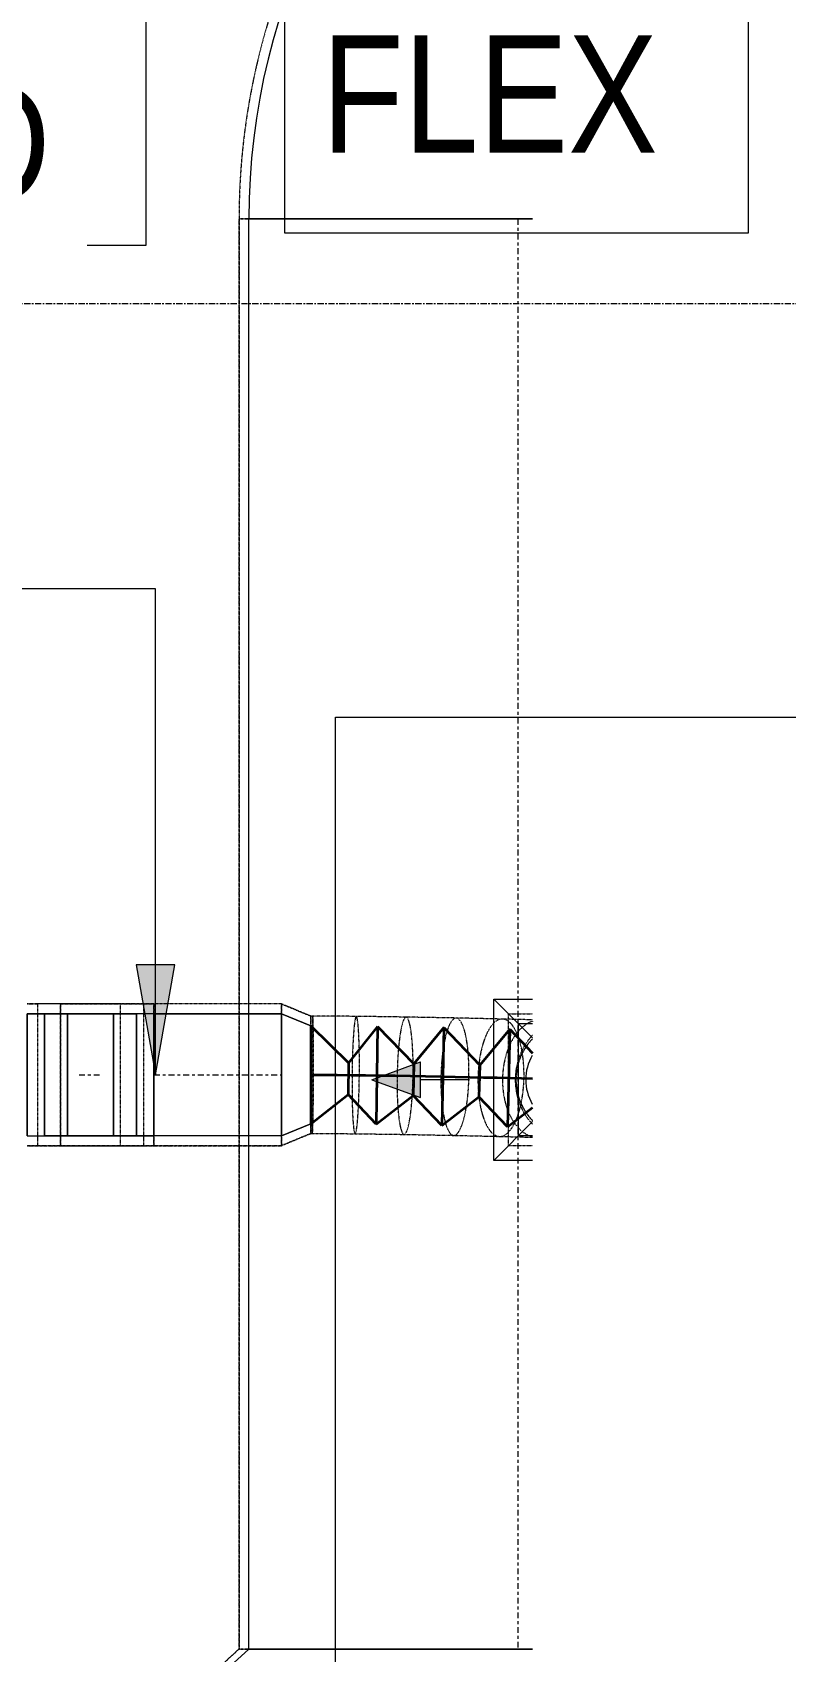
# Model space of a CAD drawing. Header units: inches. Extents: x -83664 to 20107, y -47222 to 19398.
# Drawn here: x 15244 to 16784, y -12521 to -9210 of the extents above; entities that cross this region are included whole.
import ezdxf

# ---------------------------------------------------------------- set-up
doc = ezdxf.new("R2010")
doc.units = ezdxf.units.IN
doc.header["$MEASUREMENT"] = 0
for name, pattern in [('Center', [29.999999, 12, -6, 6, -6]), ('Grid Line', [22.225, 12.7, -3.175, 3.175, -3.175]), ('Hidden 0_50', [1.0584, 0.5292, -0.5292])]:
    doc.linetypes.add(name, pattern=pattern)
for name, color, linetype, lineweight in [('A-DETL-GENF', 7, 'Continuous', 9), ('G-ANNO-TEXT', 7, 'Continuous', 9), ('M-HVAC-CDFF', 7, 'Continuous', 9), ('M-HVAC-DUCT-CNTR', 7, 'Center', 9), ('M-HVAC-DUCT-IDEN', 7, 'Continuous', 18), ('S-GRID', 7, 'Continuous', 9)]:
    doc.layers.add(name, color=color, linetype=linetype, lineweight=lineweight)
doc.layers.add('M-HVAC-DUCT', color=7, linetype='Continuous', lineweight=9, true_color=0xffe97f)
doc.layers.add('M-HVAC-DUCT-PATT', color=7, linetype='Continuous', lineweight=35, true_color=0x007f00)
doc.styles.add('Arial Narrow_21', font='ARIALN.TTF', dxfattribs={"height": 240})

# ---------------------------------------------------------------- blocks, each defined once
blk = doc.blocks.new('GCE-AT-Supply Air Rectangular Diffuser - 230x230-V30-FIRST FLOOR AC CONDITIONING LAYOUT - PART A')
at = {"layer": 'A-DETL-GENF', "true_color": 0xff7f00}
blk.add_hatch(color=30, dxfattribs=at).paths.add_polyline_path([(-315, -36.4), (-315, 36.4), (-415, 0)])
at = {"layer": 'A-DETL-GENF', "color": 30, "true_color": 0xff7f00}
for p, q in [((-165, 165), (-85.8, 85.8)), ((-165, -165), (-165, 165)), ((-165, 165), (-85.8, 165)), ((-415, 0), (-315, 36.4)), ((-315, -36.4), (-315, 36.4)), ((-415, 0), (-315, -36.4)), ((-215, 0), (-315, 0)), ((-165, -165), (-85.8, -85.8)), ((-85.8, -165), (-165, -165))]:
    blk.add_line(p, q, dxfattribs=at)
blk = doc.blocks.new('M_Rectangular to Round Transition - Angle - 45 Degree-V31-FIRST FLOOR AC CONDITIONING LAYOUT - PART A')
at = {"layer": 'M-HVAC-DUCT', "color": 30, "true_color": 0xff7f00}
for p, q in [((167694.4, 87135.5), (167723.6, 87135.5)), ((167694.4, 86905.5), (167694.4, 87135.5)), ((167723.6, 86905.5), (167694.4, 86905.5))]:
    blk.add_line(p, q, dxfattribs=at)
for start, end in [(150.1672, 180), (180, 209.8328)]:
    blk.add_arc((167809.4, 87020.5), 100, start, end, dxfattribs=at)
blk = doc.blocks.new('M_Rectangular Elbow - Radius - 0_75 W-8634364-FIRST FLOOR AC CONDITIONING LAYOUT - PART A')
at = {"layer": 'M-HVAC-DUCT', "color": 30, "true_color": 0xff7f00}
for p, q in [((-30.6, 825), (550, 825)), ((550, 825), (-30.6, 825))]:
    blk.add_line(p, q, dxfattribs=at)
blk.add_arc((-825, 825), 1375, 305.3306, 0, dxfattribs=at)
blk.add_arc((-825, 825), 1375, 305.3306, 0, dxfattribs=at)
blk = doc.blocks.new('M_Rectangular Transition - Length - Standard-9559358-FIRST FLOOR AC CONDITIONING LAYOUT - PART A')
at = {"layer": 'M-HVAC-DUCT', "color": 30, "true_color": 0xff7f00}
for p, q in [((0, 30.6), (0, -550)), ((0, -550), (0, 30.6)), ((375, -960), (375, 30.6)), ((375, 30.6), (375, -960)), ((0, -550), (375, -960)), ((375, -960), (0, -550))]:
    blk.add_line(p, q, dxfattribs=at)
blk = doc.blocks.new('M_Rectangular Elbow - Radius - 0_75 W-9559372-FIRST FLOOR AC CONDITIONING LAYOUT - PART A')
at = {"layer": 'M-HVAC-DUCT', "color": 30, "true_color": 0xff7f00}
for p, q in [((166689.6, 87155.5), (166689.6, 86905.5)), ((166689.6, 86905.5), (166689.6, 87155.5)), ((166725, 87155.5), (166689.6, 87155.5)), ((166689.6, 87155.5), (166866.4, 87155.5)), ((166725, 87155.5), (166866.4, 87155.5)), ((166725, 86905.5), (166725, 87155.5)), ((166866.4, 87155.5), (166866.4, 86905.5)), ((166689.6, 86905.5), (166725, 86905.5)), ((166689.6, 86905.5), (166866.4, 86905.5)), ((166866.4, 86905.5), (166725, 86905.5))]:
    blk.add_line(p, q, dxfattribs=at)
blk = doc.blocks.new('M_Rectangular Elbow - Radius - 0_75 W-V257-FIRST FLOOR AC CONDITIONING LAYOUT - PART A')
at = {"layer": 'M-HVAC-DUCT', "color": 30, "true_color": 0xff7f00}
for p, q in [((166913.5, 87155.5), (166772.1, 87155.5)), ((166772.1, 87155.5), (166772.1, 86905.5)), ((166948.9, 87155.5), (166772.1, 87155.5)), ((166913.5, 86905.5), (166913.5, 87155.5)), ((166948.9, 87155.5), (166913.5, 87155.5)), ((166948.9, 86905.5), (166948.9, 87155.5)), ((166948.9, 87155.5), (166948.9, 86905.5)), ((166772.1, 86905.5), (166913.5, 86905.5)), ((166948.9, 86905.5), (166772.1, 86905.5)), ((166913.5, 86905.5), (166948.9, 86905.5))]:
    blk.add_line(p, q, dxfattribs=at)
blk = doc.blocks.new('M_Rectangular to Round Transition - Angle - 45 Degree-V32-FIRST FLOOR AC CONDITIONING LAYOUT - PART A')
at = {"layer": 'M-HVAC-DUCT', "color": 30, "true_color": 0xff7f00}
for p, q in [((0, 125), (60.4, 100)), ((60.4, 100), (0, 125)), ((0, 125), (0, -125)), ((0, -125), (0, 125)), ((60.4, 0), (60.4, 100)), ((60.4, 0), (60.4, 100)), ((60.4, -100), (60.4, 0)), ((60.4, -100), (60.4, 0)), ((0, -125), (60.4, -100)), ((60.4, -100), (0, -125))]:
    blk.add_line(p, q, dxfattribs=at)
blk = doc.blocks.new('TEMW-SMBZ-HO-BM-HVAC-00002_rvt-1-FIRST FLOOR AC CONDITIONING LAYOUT - PART A')
at = {"layer": 'M-HVAC-DUCT', "color": 30, "linetype": 'Hidden 0_50', "true_color": 0xff7f00}
for p, q in [((167123, 88781), (167723.6, 88781)), ((167723.6, 88781), (167123, 88781)), ((167123, 88781), (167123, 85856)), ((167123, 85856), (167123, 88781)), ((167123, 88781), (167723.6, 88781)), ((167723.6, 88781), (167123, 88781)), ((166689.6, 87175.5), (166710.8, 87175.5)), ((166880.6, 87175.5), (166689.6, 87175.5)), ((166880.6, 87175.5), (166710.8, 87175.5)), ((166710.8, 87175.5), (166710.8, 86885.5)), ((166880.6, 87175.5), (166710.8, 87175.5)), ((166710.8, 87175.5), (166710.8, 86885.5)), ((166758, 87175.5), (166710.8, 87175.5)), ((166758, 86885.5), (166758, 87175.5)), ((166758, 87175.5), (166927.7, 87175.5)), ((166948.9, 87175.5), (166758, 87175.5)), ((166758, 87175.5), (166927.7, 87175.5)), ((166758, 87175.5), (166758, 86885.5)), ((166880.6, 86885.5), (166880.6, 87175.5)), ((166880.6, 86885.5), (166880.6, 87175.5)), ((166927.7, 87175.5), (166880.6, 87175.5)), ((166927.7, 87175.5), (166927.7, 86885.5)), ((166927.7, 87175.5), (166948.9, 87175.5)), ((166927.7, 87175.5), (166927.7, 86885.5)), ((166948.9, 86885.5), (166948.9, 87175.5)), ((166948.9, 87175.5), (166948.9, 86885.5)), ((167209.7, 87175.5), (166948.9, 87175.5)), ((167209.7, 87175.5), (166948.9, 87175.5)), ((166948.9, 86885.5), (166948.9, 87175.5)), ((166948.9, 87175.5), (166948.9, 86885.5)), ((167209.7, 86885.5), (167209.7, 87175.5)), ((167209.7, 87175.5), (167209.7, 86885.5)), ((167209.7, 87175.5), (167270, 87150.5)), ((167270, 87150.5), (167209.7, 87175.5)), ((167209.7, 86885.5), (167209.7, 87175.5)), ((167209.7, 87175.5), (167209.7, 86885.5)), ((167274, 87150.5), (167270, 87150.5)), ((167270, 87150.5), (167270, 86910.5)), ((167270, 87150.5), (167270, 86910.5)), ((167270, 87030.5), (167270, 87150.5)), ((167270, 87030.5), (167270, 87150.5)), ((167362.9, 87150), (167274, 87150.5)), ((167464.7, 87148.5), (167362.9, 87150)), ((167567.1, 87146.6), (167464.7, 87148.5)), ((167661.7, 87144.4), (167567.1, 87146.6)), ((167723.6, 87142.9), (167661.7, 87144.4)), ((167674.4, 86885.5), (167674.4, 87155.5)), ((167674.4, 87155.5), (167723.6, 87155.5)), ((167270, 86910.5), (167270, 87030.5)), ((167270, 86910.5), (167270, 87030.5)), ((167209.7, 86885.5), (167270, 86910.5)), ((167270, 86910.5), (167209.7, 86885.5)), ((167270, 86910.5), (167273.2, 86910.5)), ((167273.2, 86910.5), (167360.4, 86910)), ((167360.4, 86910), (167460.7, 86908.6)), ((167460.7, 86908.6), (167562.1, 86906.6)), ((167562.1, 86906.6), (167656, 86904.5)), ((167655.9, 86904.5), (167723.6, 86902.8)), ((166689.6, 86885.5), (166880.6, 86885.5)), ((166710.8, 86885.5), (166689.6, 86885.5)), ((166710.8, 86885.5), (166880.6, 86885.5)), ((166710.8, 86885.5), (166880.6, 86885.5)), ((166758, 86885.5), (166710.8, 86885.5)), ((166927.7, 86885.5), (166758, 86885.5)), ((166927.7, 86885.5), (166758, 86885.5)), ((166758, 86885.5), (166948.9, 86885.5)), ((166880.6, 86885.5), (166927.7, 86885.5)), ((166948.9, 86885.5), (166927.7, 86885.5)), ((166948.9, 86885.5), (167209.7, 86885.5)), ((167209.7, 86885.5), (166948.9, 86885.5)), ((167723.6, 86885.5), (167674.4, 86885.5)), ((167123, 85856), (166713, 85481)), ((166713, 85481), (167123, 85856)), ((167123, 85856), (167723.6, 85856)), ((167723.6, 85856), (167123, 85856)), ((167723.6, 85856), (167123, 85856)), ((167123, 85856), (167723.6, 85856))]:
    blk.add_line(p, q, dxfattribs=at)
at = {"layer": 'M-HVAC-DUCT', "color": 30, "true_color": 0xff7f00}
for p, q in [((167723.6, 88781), (167143, 88781)), ((167143, 88781), (167723.6, 88781)), ((167143, 85856), (167143, 88781)), ((167143, 85856), (167143, 88781)), ((166725, 87155.5), (166725, 86905.5)), ((166866.4, 87155.5), (166725, 87155.5)), ((166725, 87155.5), (166772.1, 87155.5)), ((166772.1, 87155.5), (166913.5, 87155.5)), ((166772.1, 86905.5), (166772.1, 87155.5)), ((166866.4, 86905.5), (166866.4, 87155.5)), ((166913.5, 87155.5), (166866.4, 87155.5)), ((166913.5, 87155.5), (166913.5, 86905.5)), ((166948.9, 87155.5), (166948.9, 86905.5)), ((166948.9, 86905.5), (166948.9, 87155.5)), ((166948.9, 87155.5), (167209.7, 87155.5)), ((167209.7, 87155.5), (166948.9, 87155.5)), ((167209.7, 87155.5), (167209.7, 86905.5)), ((167209.7, 86905.5), (167209.7, 87155.5)), ((166725, 86905.5), (166866.4, 86905.5)), ((166772.1, 86905.5), (166725, 86905.5)), ((166913.5, 86905.5), (166772.1, 86905.5)), ((166913.5, 86905.5), (166866.4, 86905.5)), ((167209.7, 86905.5), (166948.9, 86905.5)), ((167209.7, 86905.5), (166948.9, 86905.5)), ((167723.6, 85856), (167143, 85856)), ((167143, 85856), (167723.6, 85856))]:
    blk.add_line(p, q, dxfattribs=at)
at = {"layer": 'M-HVAC-DUCT', "color": 30, "linetype": 'Hidden 0_50', "true_color": 0xff7f00}
for centre, radius, start, end in [((168518, 88781), 1395, 124.7551, 180), ((168518, 88781), 1395, 124.7551, 180), ((167809.4, 87020.5), 120, 135.8888, 224.3055), ((167809.4, 87020.5), 120, 136.3291, 180), ((167809.4, 87020.5), 120, 180, 223.6709)]:
    blk.add_arc(centre, radius, start, end, dxfattribs=at)
for points in [[(167274, 87150.5), (167273.8, 87150.5), (167273.5, 87147.8), (167273, 87135.6), (167272.5, 87116.4), (167272.1, 87091.2), (167271.9, 87061.9), (167271.7, 87030.5), (167271.7, 86999.1), (167271.8, 86969.8), (167272, 86944.7), (167272.3, 86925.4), (167272.7, 86913.3), (167273, 86910.5), (167273.2, 86910.5)], [(167273.2, 86910.5), (167273.4, 86910.5), (167273.7, 86913.3), (167274.2, 86925.4), (167274.6, 86944.7), (167275, 86969.8), (167275.3, 86999.1), (167275.4, 87030.5), (167275.5, 87061.9), (167275.4, 87091.2), (167275.2, 87116.4), (167274.8, 87135.6), (167274.4, 87147.8), (167274.1, 87150.5), (167274, 87150.5)], [(167362.9, 87150), (167362.2, 87150), (167360.9, 87147.2), (167358.9, 87135.1), (167357.2, 87115.8), (167355.7, 87090.7), (167354.6, 87061.4), (167354.1, 87030), (167354, 86998.6), (167354.5, 86969.3), (167355.4, 86944.2), (167356.8, 86924.9), (167358.5, 86912.7), (167359.8, 86910), (167360.4, 86910)], [(167360.4, 86910), (167361.1, 86910), (167362.4, 86912.7), (167364.4, 86924.8), (167366.1, 86944.1), (167367.6, 86969.3), (167368.6, 86998.5), (167369.2, 87029.9), (167369.3, 87061.4), (167368.8, 87090.6), (167367.9, 87115.8), (167366.5, 87135.1), (167364.8, 87147.2), (167363.5, 87150), (167362.9, 87150)], [(167464.7, 87148.5), (167463.3, 87148.5), (167460.4, 87145.8), (167456.2, 87133.7), (167452.4, 87114.5), (167449.4, 87089.4), (167447.3, 87060.1), (167446.2, 87028.7), (167446.2, 86997.3), (167447.4, 86968), (167449.6, 86942.8), (167452.7, 86923.5), (167456.5, 86911.4), (167459.3, 86908.6), (167460.7, 86908.6)], [(167460.7, 86908.6), (167462.2, 86908.6), (167465, 86911.3), (167469.2, 86923.4), (167473, 86942.6), (167476, 86967.7), (167478.1, 86997), (167479.2, 87028.4), (167479.2, 87059.8), (167478, 87089.1), (167475.8, 87114.2), (167472.7, 87133.6), (167468.9, 87145.7), (167466.1, 87148.5), (167464.7, 87148.5)], [(167567.1, 87146.6), (167564.6, 87146.6), (167559.5, 87143.9), (167552.3, 87131.9), (167545.9, 87112.7), (167540.8, 87087.6), (167537.3, 87058.4), (167535.7, 87027), (167536, 86995.6), (167538.3, 86966.3), (167542.4, 86941.1), (167548, 86921.7), (167554.7, 86909.5), (167559.7, 86906.7), (167562.2, 86906.6)], [(167562.2, 86906.6), (167564.7, 86906.6), (167569.7, 86909.3), (167577, 86921.3), (167583.3, 86940.5), (167588.5, 86965.6), (167592, 86994.8), (167593.6, 87026.2), (167593.2, 87057.6), (167591, 87086.9), (167586.9, 87112.1), (167581.3, 87131.5), (167574.5, 87143.7), (167569.6, 87146.5), (167567.1, 87146.6)], [(167661.6, 87144.4), (167657.4, 87144.5), (167649.2, 87141.9), (167637.5, 87130), (167627.2, 87110.9), (167619, 87085.9), (167613.6, 87056.7), (167611.3, 87025.3), (167612.2, 86993.9), (167616.3, 86964.5), (167623.3, 86939.2), (167632.7, 86919.8), (167643.9, 86907.5), (167652, 86904.6), (167656.1, 86904.5)], [(167656.1, 86904.5), (167660.2, 86904.4), (167668.4, 86907), (167680.2, 86919), (167690.5, 86938.1), (167698.6, 86963.1), (167704, 86992.3), (167706.4, 87023.6), (167705.5, 87055.1), (167701.4, 87084.4), (167694.4, 87109.7), (167685, 87129.1), (167673.8, 87141.5), (167665.7, 87144.4), (167661.6, 87144.4)]]:
    blk.add_open_spline(points, degree=3, dxfattribs=at)
for points, knots in [([(167723.5, 87140), (167722.4, 87139.7), (167714.9, 87136.9), (167701.4, 87128.4), (167685.3, 87109.4), (167672.7, 87084.5), (167664.4, 87055.4), (167661.1, 87024), (167662.9, 86992.6), (167669.8, 86963.2), (167681.2, 86937.8), (167696.4, 86918.2), (167711.2, 86907.9), (167720.6, 86904.6), (167723.6, 86903.9)], [0.0685342, 0.0685342, 0.0685342, 0.0685342, 0.0833333, 0.1666667, 0.25, 0.3333333, 0.4166667, 0.5, 0.5833333, 0.6666667, 0.75, 0.8333333, 0.9166667, 0.9559561, 0.9559561, 0.9559561, 0.9559561]), ([(167723.3, 87111.2), (167722.1, 87110), (167714.4, 87101.7), (167702.1, 87083.7), (167691.2, 87054.7), (167686.9, 87023.3), (167689.7, 86991.9), (167699.3, 86962.4), (167711.7, 86942.2), (167720.6, 86932.3), (167723.1, 86929.8)], [0.2355687, 0.2355687, 0.2355687, 0.2355687, 0.25, 0.3333333, 0.4166667, 0.5, 0.5833333, 0.6666667, 0.75, 0.7812113, 0.7812113, 0.7812113, 0.7812113]), ([(167723.2, 87104.1), (167717, 87097.6), (167705, 87082.2), (167692.9, 87054.6), (167688, 87023.3), (167691.4, 86991.8), (167702.9, 86962.3), (167715.6, 86944.9), (167723.2, 86937), (167723.5, 86936.7)], [0.2622319, 0.2622319, 0.2622319, 0.2622319, 0.3333333, 0.4166667, 0.5, 0.5833333, 0.6666667, 0.75, 0.7534361, 0.7534361, 0.7534361, 0.7534361])]:
    blk.add_open_spline(points, degree=3, knots=knots, dxfattribs=at)
at = {"layer": 'M-HVAC-DUCT-CNTR', "color": 30, "true_color": 0xff7f00}
for p, q in [((167693, 88781), (167693, 85856)), ((166795.7, 87030.5), (166842.8, 87030.5)), ((166948.9, 87030.5), (167209.7, 87030.5))]:
    blk.add_line(p, q, dxfattribs=at)
at = {"layer": 'M-HVAC-DUCT-CNTR', "color": 30, "linetype": 'Continuous', "lineweight": 35, "true_color": 0xff7f00}
blk.add_open_spline([(167270, 87030.5), (167404.8, 87030.5), (167609, 87025.8), (167723.6, 87022.9)], degree=3, dxfattribs=at)
at = {"layer": 'M-HVAC-DUCT-PATT', "color": 30, "true_color": 0xff7f00}
for p, q in [((167270, 87130.5), (167346.8, 87055.1)), ((167270, 87130.5), (167270, 86930.5)), ((167270, 87130.5), (167270, 86930.5)), ((167406.1, 87129.4), (167346.8, 87055.1)), ((167406.1, 87129.4), (167403.4, 86929.5)), ((167406.1, 87129.4), (167403.4, 86929.5)), ((167406.1, 87129.4), (167480.3, 87053.2)), ((167541.7, 87127.1), (167480.3, 87053.2)), ((167541.7, 87127.1), (167537.7, 86927.1)), ((167541.7, 87127.1), (167537.7, 86927.1)), ((167541.7, 87127.1), (167615.3, 87050.5)), ((167677, 87124.1), (167615.3, 87050.5)), ((167677, 87124.1), (167672.1, 86924.1)), ((167677, 87124.1), (167672.1, 86924.1)), ((167677, 87124.1), (167723.6, 87075)), ((167346.8, 87055.1), (167346.1, 86990)), ((167480.3, 87053.2), (167479.1, 86988.1)), ((167615.3, 87050.5), (167613.8, 86985.4)), ((167270, 86930.5), (167346.1, 86990)), ((167403.4, 86929.5), (167346.1, 86990)), ((167403.4, 86929.5), (167479.1, 86988.1)), ((167537.7, 86927.1), (167479.1, 86988.1)), ((167537.7, 86927.1), (167613.8, 86985.4)), ((167672.1, 86924.1), (167613.8, 86985.4)), ((167672.1, 86924.1), (167723.6, 86963.3))]:
    blk.add_line(p, q, dxfattribs=at)
at = {"layer": 'M-HVAC-CDFF', "color": 6, "linetype": 'Hidden 0_50', "lineweight": 9, "true_color": 0xff00ff}
blk.add_blockref('GCE-AT-Supply Air Rectangular Diffuser - 230x230-V30-FIRST FLOOR AC CONDITIONING LAYOUT - PART A', (167809.4, 87020.5), dxfattribs=at)
at = {"layer": 'M-HVAC-DUCT', "color": 6, "linetype": 'Hidden 0_50', "lineweight": 9, "true_color": 0xff00ff}
for name, p, rotation in [('M_Rectangular Elbow - Radius - 0_75 W-8634364-FIRST FLOOR AC CONDITIONING LAYOUT - PART A', (167693, 89606), 180), ('M_Rectangular Transition - Length - Standard-9559358-FIRST FLOOR AC CONDITIONING LAYOUT - PART A', (167693, 85856), 270)]:
    blk.add_blockref(name, p, dxfattribs=dict(at, rotation=rotation))
for name, p in [('M_Rectangular Elbow - Radius - 0_75 W-9559372-FIRST FLOOR AC CONDITIONING LAYOUT - PART A', (0, 0)), ('M_Rectangular Elbow - Radius - 0_75 W-V257-FIRST FLOOR AC CONDITIONING LAYOUT - PART A', (0, 0)), ('M_Rectangular to Round Transition - Angle - 45 Degree-V32-FIRST FLOOR AC CONDITIONING LAYOUT - PART A', (167209.7, 87030.5)), ('M_Rectangular to Round Transition - Angle - 45 Degree-V31-FIRST FLOOR AC CONDITIONING LAYOUT - PART A', (0, 0))]:
    blk.add_blockref(name, p, dxfattribs=at)
blk = doc.blocks.new('TEMW-SMBZ-HO-BM-HVAC-00002_rvt-2-FIRST FLOOR AC CONDITIONING LAYOUT - PART A')
at = {"layer": 'M-HVAC-DUCT', "color": 30, "linetype": 'Hidden 0_50', "true_color": 0xff7f00}
for p, q in [((167123, 88781), (167723.6, 88781)), ((167723.6, 88781), (167123, 88781)), ((167123, 88781), (167123, 85856)), ((167123, 85856), (167123, 88781)), ((167123, 88781), (167723.6, 88781)), ((167723.6, 88781), (167123, 88781)), ((166689.6, 87175.5), (166710.8, 87175.5)), ((166880.6, 87175.5), (166689.6, 87175.5)), ((166880.6, 87175.5), (166710.8, 87175.5)), ((166710.8, 87175.5), (166710.8, 86885.5)), ((166880.6, 87175.5), (166710.8, 87175.5)), ((166710.8, 87175.5), (166710.8, 86885.5)), ((166758, 87175.5), (166710.8, 87175.5)), ((166758, 86885.5), (166758, 87175.5)), ((166758, 87175.5), (166927.7, 87175.5)), ((166948.9, 87175.5), (166758, 87175.5)), ((166758, 87175.5), (166927.7, 87175.5)), ((166758, 87175.5), (166758, 86885.5)), ((166880.6, 86885.5), (166880.6, 87175.5)), ((166880.6, 86885.5), (166880.6, 87175.5)), ((166927.7, 87175.5), (166880.6, 87175.5)), ((166927.7, 87175.5), (166927.7, 86885.5)), ((166927.7, 87175.5), (166948.9, 87175.5)), ((166927.7, 87175.5), (166927.7, 86885.5)), ((166948.9, 86885.5), (166948.9, 87175.5)), ((166948.9, 87175.5), (166948.9, 86885.5)), ((167209.7, 87175.5), (166948.9, 87175.5)), ((167209.7, 87175.5), (166948.9, 87175.5)), ((166948.9, 86885.5), (166948.9, 87175.5)), ((166948.9, 87175.5), (166948.9, 86885.5)), ((167209.7, 86885.5), (167209.7, 87175.5)), ((167209.7, 87175.5), (167209.7, 86885.5)), ((167209.7, 87175.5), (167270, 87150.5)), ((167270, 87150.5), (167209.7, 87175.5)), ((167209.7, 86885.5), (167209.7, 87175.5)), ((167209.7, 87175.5), (167209.7, 86885.5)), ((167274, 87150.5), (167270, 87150.5)), ((167270, 87150.5), (167270, 86910.5)), ((167270, 87150.5), (167270, 86910.5)), ((167270, 87030.5), (167270, 87150.5)), ((167270, 87030.5), (167270, 87150.5)), ((167362.9, 87150), (167274, 87150.5)), ((167464.7, 87148.5), (167362.9, 87150)), ((167567.1, 87146.6), (167464.7, 87148.5)), ((167661.7, 87144.4), (167567.1, 87146.6)), ((167723.6, 87142.9), (167661.7, 87144.4)), ((167674.4, 86885.5), (167674.4, 87155.5)), ((167674.4, 87155.5), (167723.6, 87155.5)), ((167270, 86910.5), (167270, 87030.5)), ((167270, 86910.5), (167270, 87030.5)), ((167209.7, 86885.5), (167270, 86910.5)), ((167270, 86910.5), (167209.7, 86885.5)), ((167270, 86910.5), (167273.2, 86910.5)), ((167273.2, 86910.5), (167360.4, 86910)), ((167360.4, 86910), (167460.7, 86908.6)), ((167460.7, 86908.6), (167562.1, 86906.6)), ((167562.1, 86906.6), (167656, 86904.5)), ((167655.9, 86904.5), (167723.6, 86902.8)), ((166689.6, 86885.5), (166880.6, 86885.5)), ((166710.8, 86885.5), (166689.6, 86885.5)), ((166710.8, 86885.5), (166880.6, 86885.5)), ((166710.8, 86885.5), (166880.6, 86885.5)), ((166758, 86885.5), (166710.8, 86885.5)), ((166927.7, 86885.5), (166758, 86885.5)), ((166927.7, 86885.5), (166758, 86885.5)), ((166758, 86885.5), (166948.9, 86885.5)), ((166880.6, 86885.5), (166927.7, 86885.5)), ((166948.9, 86885.5), (166927.7, 86885.5)), ((166948.9, 86885.5), (167209.7, 86885.5)), ((167209.7, 86885.5), (166948.9, 86885.5)), ((167723.6, 86885.5), (167674.4, 86885.5)), ((167123, 85856), (166713, 85481)), ((166713, 85481), (167123, 85856)), ((167123, 85856), (167723.6, 85856)), ((167723.6, 85856), (167123, 85856)), ((167723.6, 85856), (167123, 85856)), ((167123, 85856), (167723.6, 85856))]:
    blk.add_line(p, q, dxfattribs=at)
at = {"layer": 'M-HVAC-DUCT', "color": 30, "true_color": 0xff7f00}
for p, q in [((167723.6, 88781), (167143, 88781)), ((167143, 88781), (167723.6, 88781)), ((167143, 85856), (167143, 88781)), ((167143, 85856), (167143, 88781)), ((166725, 87155.5), (166725, 86905.5)), ((166866.4, 87155.5), (166725, 87155.5)), ((166725, 87155.5), (166772.1, 87155.5)), ((166772.1, 87155.5), (166913.5, 87155.5)), ((166772.1, 86905.5), (166772.1, 87155.5)), ((166866.4, 86905.5), (166866.4, 87155.5)), ((166913.5, 87155.5), (166866.4, 87155.5)), ((166913.5, 87155.5), (166913.5, 86905.5)), ((166948.9, 87155.5), (166948.9, 86905.5)), ((166948.9, 86905.5), (166948.9, 87155.5)), ((166948.9, 87155.5), (167209.7, 87155.5)), ((167209.7, 87155.5), (166948.9, 87155.5)), ((167209.7, 87155.5), (167209.7, 86905.5)), ((167209.7, 86905.5), (167209.7, 87155.5)), ((166725, 86905.5), (166866.4, 86905.5)), ((166772.1, 86905.5), (166725, 86905.5)), ((166913.5, 86905.5), (166772.1, 86905.5)), ((166913.5, 86905.5), (166866.4, 86905.5)), ((167209.7, 86905.5), (166948.9, 86905.5)), ((167209.7, 86905.5), (166948.9, 86905.5)), ((167723.6, 85856), (167143, 85856)), ((167143, 85856), (167723.6, 85856))]:
    blk.add_line(p, q, dxfattribs=at)
at = {"layer": 'M-HVAC-DUCT', "color": 30, "linetype": 'Hidden 0_50', "true_color": 0xff7f00}
for centre, radius, start, end in [((168518, 88781), 1395, 124.7551, 180), ((168518, 88781), 1395, 124.7551, 180), ((167809.4, 87020.5), 120, 135.8888, 224.3055), ((167809.4, 87020.5), 120, 136.3291, 180), ((167809.4, 87020.5), 120, 180, 223.6709)]:
    blk.add_arc(centre, radius, start, end, dxfattribs=at)
for points in [[(167274, 87150.5), (167273.8, 87150.5), (167273.5, 87147.8), (167273, 87135.6), (167272.5, 87116.4), (167272.1, 87091.2), (167271.9, 87061.9), (167271.7, 87030.5), (167271.7, 86999.1), (167271.8, 86969.8), (167272, 86944.7), (167272.3, 86925.4), (167272.7, 86913.3), (167273, 86910.5), (167273.2, 86910.5)], [(167273.2, 86910.5), (167273.4, 86910.5), (167273.7, 86913.3), (167274.2, 86925.4), (167274.6, 86944.7), (167275, 86969.8), (167275.3, 86999.1), (167275.4, 87030.5), (167275.5, 87061.9), (167275.4, 87091.2), (167275.2, 87116.4), (167274.8, 87135.6), (167274.4, 87147.8), (167274.1, 87150.5), (167274, 87150.5)], [(167362.9, 87150), (167362.2, 87150), (167360.9, 87147.2), (167358.9, 87135.1), (167357.2, 87115.8), (167355.7, 87090.7), (167354.6, 87061.4), (167354.1, 87030), (167354, 86998.6), (167354.5, 86969.3), (167355.4, 86944.2), (167356.8, 86924.9), (167358.5, 86912.7), (167359.8, 86910), (167360.4, 86910)], [(167360.4, 86910), (167361.1, 86910), (167362.4, 86912.7), (167364.4, 86924.8), (167366.1, 86944.1), (167367.6, 86969.3), (167368.6, 86998.5), (167369.2, 87029.9), (167369.3, 87061.4), (167368.8, 87090.6), (167367.9, 87115.8), (167366.5, 87135.1), (167364.8, 87147.2), (167363.5, 87150), (167362.9, 87150)], [(167464.7, 87148.5), (167463.3, 87148.5), (167460.4, 87145.8), (167456.2, 87133.7), (167452.4, 87114.5), (167449.4, 87089.4), (167447.3, 87060.1), (167446.2, 87028.7), (167446.2, 86997.3), (167447.4, 86968), (167449.6, 86942.8), (167452.7, 86923.5), (167456.5, 86911.4), (167459.3, 86908.6), (167460.7, 86908.6)], [(167460.7, 86908.6), (167462.2, 86908.6), (167465, 86911.3), (167469.2, 86923.4), (167473, 86942.6), (167476, 86967.7), (167478.1, 86997), (167479.2, 87028.4), (167479.2, 87059.8), (167478, 87089.1), (167475.8, 87114.2), (167472.7, 87133.6), (167468.9, 87145.7), (167466.1, 87148.5), (167464.7, 87148.5)], [(167567.1, 87146.6), (167564.6, 87146.6), (167559.5, 87143.9), (167552.3, 87131.9), (167545.9, 87112.7), (167540.8, 87087.6), (167537.3, 87058.4), (167535.7, 87027), (167536, 86995.6), (167538.3, 86966.3), (167542.4, 86941.1), (167548, 86921.7), (167554.7, 86909.5), (167559.7, 86906.7), (167562.2, 86906.6)], [(167562.2, 86906.6), (167564.7, 86906.6), (167569.7, 86909.3), (167577, 86921.3), (167583.3, 86940.5), (167588.5, 86965.6), (167592, 86994.8), (167593.6, 87026.2), (167593.2, 87057.6), (167591, 87086.9), (167586.9, 87112.1), (167581.3, 87131.5), (167574.5, 87143.7), (167569.6, 87146.5), (167567.1, 87146.6)], [(167661.6, 87144.4), (167657.4, 87144.5), (167649.2, 87141.9), (167637.5, 87130), (167627.2, 87110.9), (167619, 87085.9), (167613.6, 87056.7), (167611.3, 87025.3), (167612.2, 86993.9), (167616.3, 86964.5), (167623.3, 86939.2), (167632.7, 86919.8), (167643.9, 86907.5), (167652, 86904.6), (167656.1, 86904.5)], [(167656.1, 86904.5), (167660.2, 86904.4), (167668.4, 86907), (167680.2, 86919), (167690.5, 86938.1), (167698.6, 86963.1), (167704, 86992.3), (167706.4, 87023.6), (167705.5, 87055.1), (167701.4, 87084.4), (167694.4, 87109.7), (167685, 87129.1), (167673.8, 87141.5), (167665.7, 87144.4), (167661.6, 87144.4)]]:
    blk.add_open_spline(points, degree=3, dxfattribs=at)
for points, knots in [([(167723.5, 87140), (167722.4, 87139.7), (167714.9, 87136.9), (167701.4, 87128.4), (167685.3, 87109.4), (167672.7, 87084.5), (167664.4, 87055.4), (167661.1, 87024), (167662.9, 86992.6), (167669.8, 86963.2), (167681.2, 86937.8), (167696.4, 86918.2), (167711.2, 86907.9), (167720.6, 86904.6), (167723.6, 86903.9)], [0.0685342, 0.0685342, 0.0685342, 0.0685342, 0.0833333, 0.1666667, 0.25, 0.3333333, 0.4166667, 0.5, 0.5833333, 0.6666667, 0.75, 0.8333333, 0.9166667, 0.9559561, 0.9559561, 0.9559561, 0.9559561]), ([(167723.3, 87111.2), (167722.1, 87110), (167714.4, 87101.7), (167702.1, 87083.7), (167691.2, 87054.7), (167686.9, 87023.3), (167689.7, 86991.9), (167699.3, 86962.4), (167711.7, 86942.2), (167720.6, 86932.3), (167723.1, 86929.8)], [0.2355687, 0.2355687, 0.2355687, 0.2355687, 0.25, 0.3333333, 0.4166667, 0.5, 0.5833333, 0.6666667, 0.75, 0.7812113, 0.7812113, 0.7812113, 0.7812113]), ([(167723.2, 87104.1), (167717, 87097.6), (167705, 87082.2), (167692.9, 87054.6), (167688, 87023.3), (167691.4, 86991.8), (167702.9, 86962.3), (167715.6, 86944.9), (167723.2, 86937), (167723.5, 86936.7)], [0.2622319, 0.2622319, 0.2622319, 0.2622319, 0.3333333, 0.4166667, 0.5, 0.5833333, 0.6666667, 0.75, 0.7534361, 0.7534361, 0.7534361, 0.7534361])]:
    blk.add_open_spline(points, degree=3, knots=knots, dxfattribs=at)
at = {"layer": 'M-HVAC-DUCT-CNTR', "color": 30, "true_color": 0xff7f00}
for p, q in [((167693, 88781), (167693, 85856)), ((166795.7, 87030.5), (166842.8, 87030.5)), ((166948.9, 87030.5), (167209.7, 87030.5))]:
    blk.add_line(p, q, dxfattribs=at)
at = {"layer": 'M-HVAC-DUCT-CNTR', "color": 30, "linetype": 'Continuous', "lineweight": 35, "true_color": 0xff7f00}
blk.add_open_spline([(167270, 87030.5), (167404.8, 87030.5), (167609, 87025.8), (167723.6, 87022.9)], degree=3, dxfattribs=at)
at = {"layer": 'M-HVAC-DUCT-PATT', "color": 30, "true_color": 0xff7f00}
for p, q in [((167270, 87130.5), (167346.8, 87055.1)), ((167270, 87130.5), (167270, 86930.5)), ((167270, 87130.5), (167270, 86930.5)), ((167406.1, 87129.4), (167346.8, 87055.1)), ((167406.1, 87129.4), (167403.4, 86929.5)), ((167406.1, 87129.4), (167403.4, 86929.5)), ((167406.1, 87129.4), (167480.3, 87053.2)), ((167541.7, 87127.1), (167480.3, 87053.2)), ((167541.7, 87127.1), (167537.7, 86927.1)), ((167541.7, 87127.1), (167537.7, 86927.1)), ((167541.7, 87127.1), (167615.3, 87050.5)), ((167677, 87124.1), (167615.3, 87050.5)), ((167677, 87124.1), (167672.1, 86924.1)), ((167677, 87124.1), (167672.1, 86924.1)), ((167677, 87124.1), (167723.6, 87075)), ((167346.8, 87055.1), (167346.1, 86990)), ((167480.3, 87053.2), (167479.1, 86988.1)), ((167615.3, 87050.5), (167613.8, 86985.4)), ((167270, 86930.5), (167346.1, 86990)), ((167403.4, 86929.5), (167346.1, 86990)), ((167403.4, 86929.5), (167479.1, 86988.1)), ((167537.7, 86927.1), (167479.1, 86988.1)), ((167537.7, 86927.1), (167613.8, 86985.4)), ((167672.1, 86924.1), (167613.8, 86985.4)), ((167672.1, 86924.1), (167723.6, 86963.3))]:
    blk.add_line(p, q, dxfattribs=at)
at = {"layer": 'M-HVAC-CDFF', "color": 6, "linetype": 'Hidden 0_50', "lineweight": 9, "true_color": 0xff00ff}
blk.add_blockref('GCE-AT-Supply Air Rectangular Diffuser - 230x230-V30-FIRST FLOOR AC CONDITIONING LAYOUT - PART A', (167809.4, 87020.5), dxfattribs=at)
at = {"layer": 'M-HVAC-DUCT', "color": 6, "linetype": 'Hidden 0_50', "lineweight": 9, "true_color": 0xff00ff}
for name, p, rotation in [('M_Rectangular Elbow - Radius - 0_75 W-8634364-FIRST FLOOR AC CONDITIONING LAYOUT - PART A', (167693, 89606), 180), ('M_Rectangular Transition - Length - Standard-9559358-FIRST FLOOR AC CONDITIONING LAYOUT - PART A', (167693, 85856), 270)]:
    blk.add_blockref(name, p, dxfattribs=dict(at, rotation=rotation))
for name, p in [('M_Rectangular Elbow - Radius - 0_75 W-9559372-FIRST FLOOR AC CONDITIONING LAYOUT - PART A', (0, 0)), ('M_Rectangular Elbow - Radius - 0_75 W-V257-FIRST FLOOR AC CONDITIONING LAYOUT - PART A', (0, 0)), ('M_Rectangular to Round Transition - Angle - 45 Degree-V32-FIRST FLOOR AC CONDITIONING LAYOUT - PART A', (167209.7, 87030.5)), ('M_Rectangular to Round Transition - Angle - 45 Degree-V31-FIRST FLOOR AC CONDITIONING LAYOUT - PART A', (0, 0))]:
    blk.add_blockref(name, p, dxfattribs=at)

msp = doc.modelspace()

# ---------------------------------------------------------------- hatches: boundary and pattern name
at = {"layer": 'M-HVAC-DUCT-IDEN', "lineweight": 9}
msp.add_hatch(color=256, dxfattribs=at).paths.add_polyline_path([(15495.5, -11341.7), (15535.2, -11116.7), (15455.8, -11116.7)])

# ---------------------------------------------------------------- linework, layer by layer
at = {"layer": 'G-ANNO-TEXT', "flags": 128}
msp.add_lwpolyline([(15760.2, -8636.5), (16707.4, -8636.5), (16707.4, -9620.5), (15760.2, -9620.5)], close=True, dxfattribs=at)
at = {"layer": 'M-HVAC-DUCT-IDEN', "lineweight": 9}
for p, q in [((15475.6, -8428.6), (15475.6, -9645.6)), ((15475.6, -9645.6), (15355.4, -9645.6)), ((15495.5, -10347.7), (15192.2, -10347.7)), ((15495.5, -11341.7), (15495.5, -10347.7)), ((15863.3, -10610.4), (16905.4, -10610.4)), ((15863.3, -12903.3), (15863.3, -10610.4)), ((15535.2, -11116.7), (15455.8, -11116.7)), ((15455.8, -11116.7), (15495.5, -11341.7)), ((15495.5, -11341.7), (15535.2, -11116.7))]:
    msp.add_line(p, q, dxfattribs=at)
at = {"layer": 'S-GRID', "color": 254, "linetype": 'Grid Line', "true_color": 0xdcdcdc}
msp.add_line((20106.7, -9764.5), (-81517, -9764.5), dxfattribs=at)

# ---------------------------------------------------------------- block references
at = {"lineweight": 5}
for name in ['TEMW-SMBZ-HO-BM-HVAC-00002_rvt-1-FIRST FLOOR AC CONDITIONING LAYOUT - PART A', 'TEMW-SMBZ-HO-BM-HVAC-00002_rvt-2-FIRST FLOOR AC CONDITIONING LAYOUT - PART A']:
    msp.add_blockref(name, (-151456.7, -98372.2), dxfattribs=at)

# ---------------------------------------------------------------- texts
at = {"layer": 'G-ANNO-TEXT', "insert": (15835.2, -9215.7), "char_height": 240, "width": 865.822, "attachment_point": 1, "style": 'Arial Narrow_21'}
msp.add_mtext('FLEX', dxfattribs=at)
at = {"layer": 'M-HVAC-DUCT-IDEN', "lineweight": 9, "insert": (13568.9, -9316), "char_height": 240, "width": 2152.531, "attachment_point": 1, "style": 'Arial Narrow_21'}
msp.add_mtext('250x150 RAD', dxfattribs=at)

doc.saveas('drawing.dxf')
